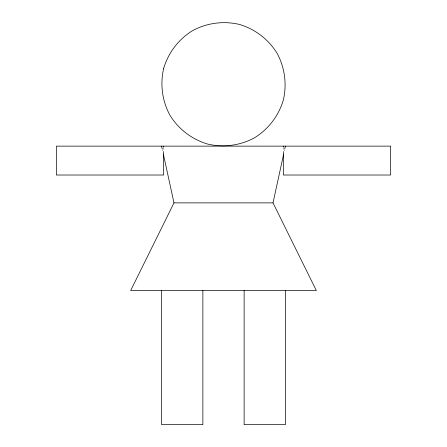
<?xml version="1.0" encoding="UTF-8"?>
<svg xmlns="http://www.w3.org/2000/svg" width="447" height="447" viewBox="0 0 447 447"><rect width="100%" height="100%" fill="white"/><g stroke="black" fill="none" stroke-linecap="round" stroke-linejoin="round"><path stroke-width="0.34" stroke-dasharray="2.23 1.68" d="M284.359 150.862L284.655 149.51M162.345 149.51L162.641 150.862M283.331 147.108L283.331 150.365M163.669 147.108L163.669 150.365"/><path stroke-width="0.67" d="M163.378 154.237L173.984 202.871L130.664 290.55L316.336 290.55L273.016 202.871L283.621 154.237M284.8 148.834L285.393 146.135M173.984 202.871L273.016 202.871M161.607 146.135L162.2 148.834M285.393 290.55L285.393 424.65L244.129 424.65L244.129 290.55M283.331 146.135L283.331 146.627M283.331 151.561L283.331 175.017L390.611 175.017L390.611 146.135L56.389 146.135L56.389 175.017L163.669 175.017L163.669 151.561M202.871 290.55L202.871 424.65L161.607 424.65L161.607 290.55M163.669 146.135L163.669 146.627M163.719 68.223C159.948 84.12 162.144 100.81 169.899 115.186C178.47 129.094 191.83 139.341 207.481 144.023C223.377 147.795 240.067 145.599 254.444 137.844C268.351 129.267 278.604 115.913 283.281 100.262C287.052 84.366 284.856 67.676 277.101 53.294C268.53 39.392 255.17 29.139 239.519 24.456C223.623 20.691 206.933 22.886 192.556 30.642C178.649 39.213 168.396 52.573 163.719 68.223"/></g></svg>
